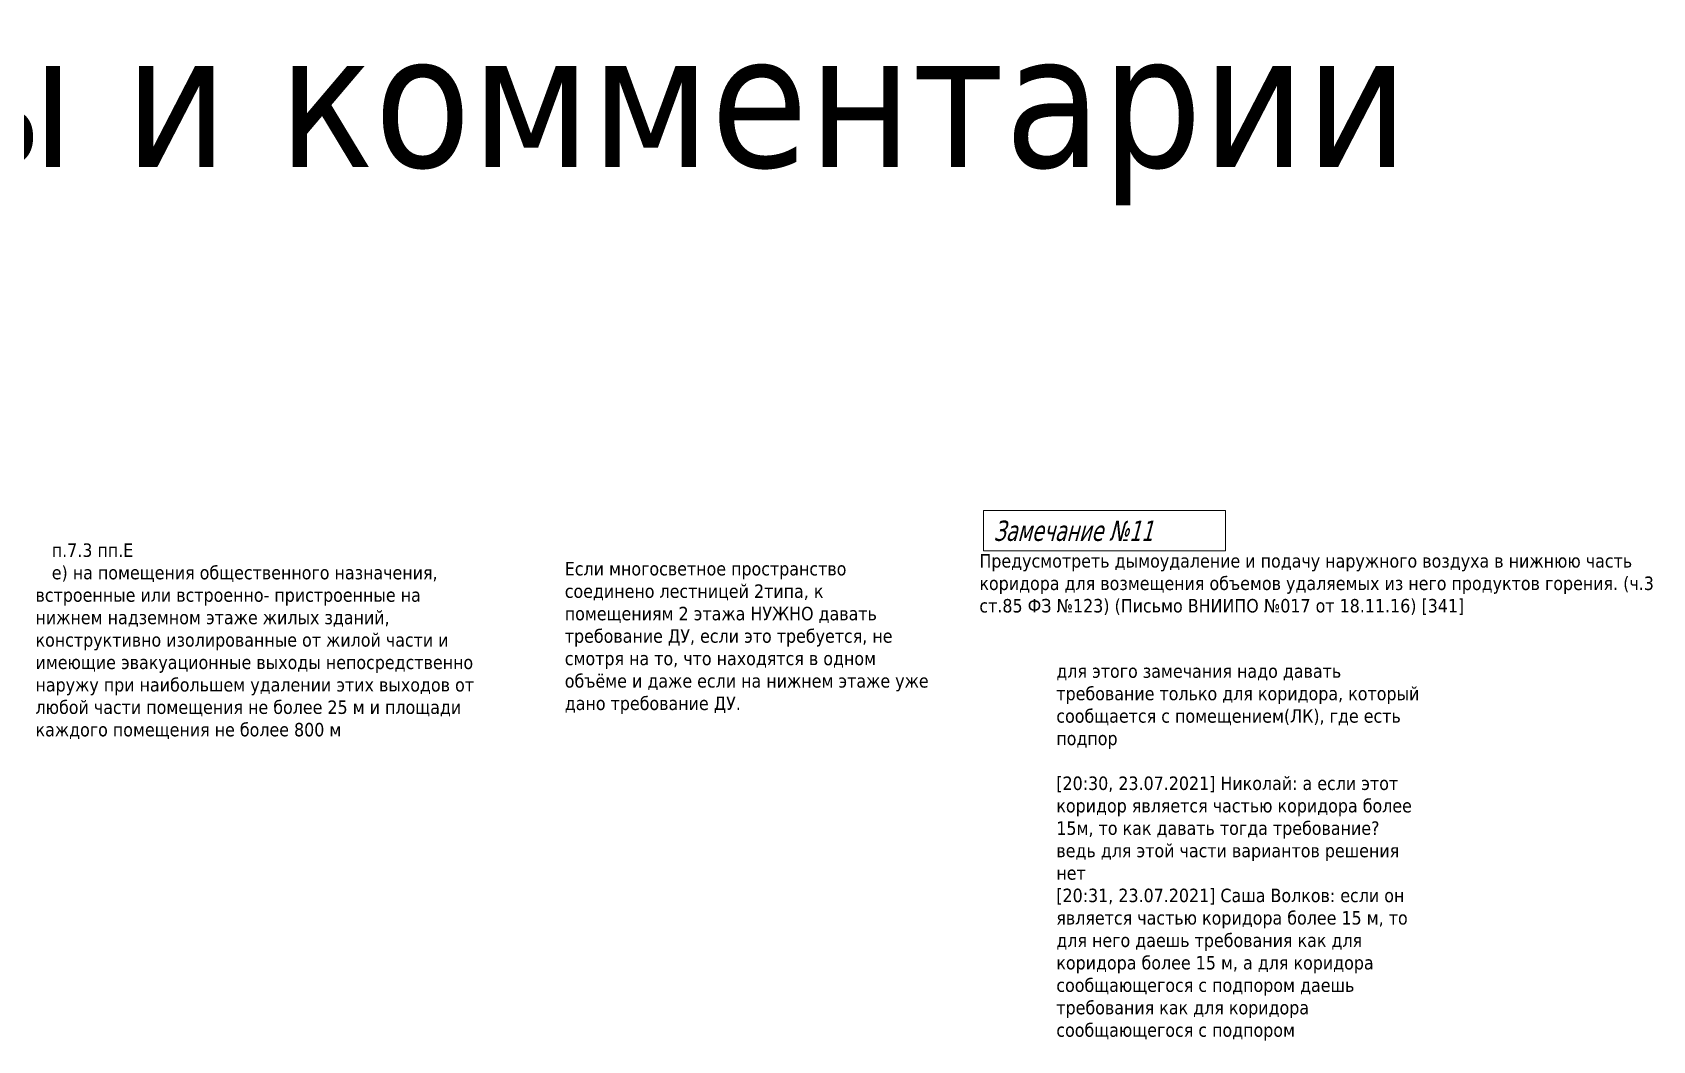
# Model space of a CAD drawing. Header units: millimetres. Extents: x -783640 to 8156175, y -1575894 to 1845315.
# Drawn here: x 1606719 to 3052208, y 946350 to 1845315 of the extents above; entities that cross this region are included whole.
import ezdxf

# ---------------------------------------------------------------- set-up
doc = ezdxf.new("R2010")
doc.units = ezdxf.units.MM
doc.layers.add('экспертиза ДУ', color=1, linetype='Continuous', lineweight=0)
doc.layers.add('экспертиза ДУ пояснения', color=6, linetype='Continuous', lineweight=0)
doc.styles.add('ЭКСПЕРТИЗА', font='tahoma.ttf')

msp = doc.modelspace()

# ---------------------------------------------------------------- linework, layer by layer
at = {"layer": 'экспертиза ДУ', "lineweight": 0}
msp.add_lwpolyline([(2455201, 1418949), (2671201, 1418949), (2671201, 1382949), (2455201, 1382949), (2455201, 1418949)], dxfattribs=at)

# ---------------------------------------------------------------- texts
at = {"layer": 'экспертиза ДУ', "lineweight": 0, "style": 'ЭКСПЕРТИЗА', "oblique": 14.999978, "width": 0.8}
msp.add_text('Замечание №11', height=18000, dxfattribs=at).set_placement((2464201, 1391949))
at = {"layer": 'экспертиза ДУ', "color": 6, "ltscale": 100, "insert": (2451595, 1380122), "char_height": 12000, "width": 619842.2, "attachment_point": 1, "style": 'ЭКСПЕРТИЗА'}
msp.add_mtext('\\C256;Предусмотреть дымоудаление и подачу наружного воздуха в нижнюю часть \\A1;коридора\\A0; для возмещения объемов удаляемых из него продуктов горения. (ч.3 ст.85 ФЗ №123) (Письмо ВНИИПО №017 от 18.11.16) [341]', dxfattribs=at)
at = {"layer": 'экспертиза ДУ пояснения', "color": 2, "lineweight": 0, "attachment_point": 1, "style": 'ЭКСПЕРТИЗА'}
for s, insert, char_height, width in [('Нормы и комментарии', (1142569, 1845315, 0), 120000, 2315237.89), ('\\A1;\\pi14499.96,l5100;п.7.3 пп.Е {\\H1.31249x; }\\P{\\A0;е) на помещения общественного назначения, \\H1.37776x; \\H0.72581x;\\P\\pi0;встроенные или встроенно- пристроенные на \\H1.02384x; \\H0.97671x;\\Pнижнем надземном этаже жилых зданий, \\H1.22273x; \\H0.81784x;\\Pконструктивно изолированные от жилой части и \\H1.19088x; \\H0.83971x;\\Pимеющие эвакуационные выходы непосредственно \\H1.10277x; \\H0.9068x;\\Pнаружу при наибольшем удалении этих выходов от \\H1.14873x; \\H0.87052x;\\Pлюбой части помещения не более 25 м и площади \\H1.19891x; \\H0.83409x;\\Pкаждого помещения не более 800 м\\H1.15114x; \\H0.8687x;\\P}', (1604394, 1389661, 0), 12000, 545374.66), ('\\A1;Если многосветное пространство соединено лестницей 2типа, к помещениям 2 этажа НУЖНО давать требование ДУ, если это требуется, не смотря на то, что находятся в одном объёме и даже если на нижнем этаже уже дано требование ДУ.', (2081692, 1373127, 0), 12000, 324252.19), ('\\A1;для этого замечания надо давать требование только для коридора, который сообщается с помещением(ЛК), где есть подпор\\P\\P[20:30, 23.07.2021] Николай: а если этот коридор является частью коридора более 15м, то как давать тогда требование? ведь для этой части вариантов решения нет\\P[20:31, 23.07.2021] Саша Волков: если он является частью коридора более 15 м, то для него даешь требования как для коридора более 15 м, а для коридора сообщающегося с подпором даешь требования как для коридора сообщающегося с подпором', (2520244, 1281838, 0), 12000, 324252.19)]:
    msp.add_mtext(s, dxfattribs=dict(at, insert=insert, char_height=char_height, width=width))

doc.saveas('drawing.dxf')
